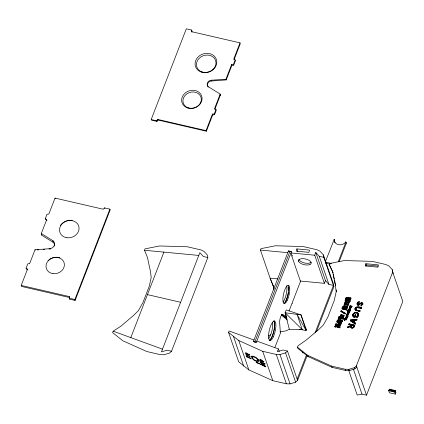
<?xml version="1.0" encoding="UTF-8"?>
<svg xmlns="http://www.w3.org/2000/svg" width="424" height="424" viewBox="0 0 424 424"><rect width="100%" height="100%" fill="white"/><g stroke="black" fill="none" stroke-linecap="round" stroke-linejoin="round"><path stroke-width="0.64" d="M54.134 246.174A4.335 3.731 -19 0 0 52.974 242.199L41.319 234.954L41.329 233.46M357.909 314.608L357.575 315.779L356.605 316.606L357.034 317.491L357.512 317.216M358.619 314.502L358.179 316.06L356.923 317.179L357.034 317.491M352.704 315.61C352.577 312.742 356.955 311.375 358.434 313.845M349.593 311.428A0.541 0.466 -19 0 0 349.487 311.258C347.622 310.22 348.851 312.599 349.042 311.115A1.389 1.198 -19 0 0 348.586 311.009C347.484 312.679 348.014 309.859 349.376 310.946M354.989 308.974L355.831 310.495C352.625 306.886 359.223 305.699 361.365 307.639L361.227 308.587L361.365 307.639M355.095 309.281C355.286 306.049 359.663 307.156 361.476 307.951M347.049 314.608C346.35 314.804 346.954 313.41 347.537 313.633A2.178 1.871 -19 0 1 348.024 313.744C348.841 314.147 347.924 315.361 347.214 314.815C347.616 313.023 347.076 314.295 347.325 315.127L347.214 314.815M252.879 355.996L252.911 356.573M347.627 315.922L347.203 316.283M347.871 312.064L349.291 312.393L349.249 311.507M351.491 326.454L351.75 327.476C352.853 328.16 353.749 326.825 353.87 325.849L351.793 325.081L351.311 326.528L351.644 327.169C352.747 327.847 353.643 326.517 353.759 325.537M346.8 318.053C345.337 319.823 344.929 315.451 345.973 318.625M362.186 303.833L361.937 304.501L361.052 304.951L361.2 305.921L361.709 305.81M349.97 308.391L350.431 308.179L350.197 307.803L350.081 308.704L350.542 308.248M296.901 248.909L296.403 251.172L308.948 252.365L309.451 250.102L296.901 248.909L297.759 251.411M298.586 261.242L298.962 259.546L300.34 261.184L303.033 262.546A6.487 2.92 12.5 0 0 309.303 263.145L311.205 262.218M365.827 263.702L365.329 265.965L377.874 267.157L378.378 264.894L365.827 263.702L366.262 264.952L366.007 266.081M349.588 308.301L349.27 308.794L349.27 307.798L349.933 307.437A2.178 1.871 -19 0 1 350.42 307.548L350.574 308.471L349.615 308.619C350.6 307.087 348.979 307.925 349.27 308.794M292.21 255.222L291.898 256.419L300.499 281.404L292.173 302.906M349.604 311.64L349.275 312.075L349.503 311.221A0.541 0.466 -19 0 0 349.376 310.946M358.64 314.322C357.331 309.25 349.339 314.661 354.04 317.417M342.788 307.904C343.843 311.773 343.737 302.921 342.719 308.693M362.886 304.639C363.22 300.372 359.531 304.183 357.957 304.262L357.782 303.224L359.292 302.333L359.255 301.665C356.807 301.294 356.059 305.593 358.725 305.423M359.255 301.665L359.361 301.978C357.93 301.766 356.128 304.061 357.718 304.962C359.642 306.049 360.294 302.672 361.958 303.261L362.218 304.501L361.481 305.206L361.052 304.951M337.997 326.538L338.813 323.565L339.333 323.687L339.274 324.418L340.371 324.673L340.414 323.968L341.044 324.397L340.525 324.281M339.613 326.04L339.571 326.734L339.613 326.04L338.564 325.796L338.405 326.305L337.886 326.226L338.813 323.565M338.596 326.358L338.564 325.796M349.991 310.31L349.8 310.13C351.088 308.02 347.007 311.364 349.302 308.879L349.233 309.356M339.189 321.583L339.322 320.544L338.988 320.062A1.675 1.442 -19 0 0 338.347 319.913L337.228 320.825L337.149 322.5M338.76 325.213L338.946 324.689L340.037 324.938L339.942 325.775L338.76 325.213L339.942 325.775M338.866 325.526L338.946 324.689M26.103 268.207L27.809 263.797L29.648 263.622L35.007 249.778L49.894 248.676A5.056 4.351 -19 0 0 54.32 245.379A5.056 4.351 -19 0 0 52.963 240.747L41.314 233.502L46.714 219.558L45.299 218.63L47.006 214.221L48.845 214.046L55.03 198.082L103.276 209.239L104.458 207.887L109.885 209.143L110.229 209.726L75.106 300.441L69.679 299.185L69.451 296.599L21.2 285.442L27.512 269.134L26.103 268.207L26.367 268.986L27.783 269.913L27.512 269.134M75.106 300.441L74.905 299.482L109.885 209.143M226.506 79.224L211.094 80.221A4.219 3.631 -19 0 0 207.4 82.972A4.219 3.631 -19 0 0 208.529 86.841L220.183 94.08L214.56 108.608L215.975 109.535L214.263 113.945L212.424 114.12L212.694 114.899L206.377 131.207L158.131 120.05L156.949 121.397L151.522 120.146L151.183 119.542L186.311 28.827L191.738 30.078L191.95 32.145M113.171 331.186L112.62 332.623L122.812 340.758L146.778 351.523L160.352 354.66L164.008 354.756L169.6 353.044L171.529 351.236L207.824 257.516L207.49 255.19L204.034 251.384L200.907 249.911L187.339 246.773L159.519 245.968L145.056 248.856L144.505 250.271L147.467 257.474L150.536 271.816L151.193 277.545L149.328 286.078L142.909 302.656L138.357 310.697L133.698 315.308L120.829 326.268L113.171 331.186L162.482 349.148M206.377 131.207L206.043 130.603L212.424 114.12M191.738 30.078L191.765 31.71L240.016 42.866L233.757 59.031L235.172 59.959L233.465 64.369L231.621 64.543L225.976 79.118L226.246 79.898L211.359 81.005A4.219 3.631 -19 0 0 207.824 83.406A4.219 3.631 -19 0 0 208.253 87.132M214.825 109.387L220.453 94.865L220.183 94.08L220.189 95.543M226.246 79.898L231.891 65.323L231.621 64.543M234.022 59.81L240.207 43.842L240.016 42.866M212.694 114.899L214.533 114.724L216.24 110.314L215.975 109.535M231.891 65.323L233.73 65.148L235.437 60.738L235.172 59.959M130.809 337.61L163.913 252.116M307.13 355.725L297.584 380.386L295.65 382.194L290.058 383.9L286.401 383.805L272.828 380.667L248.867 369.908L238.67 361.767L228.562 332.416L229.119 330.985L253.955 340.027M274.052 289.115L273.517 286.619L270.554 279.421L260.447 250.07L260.999 248.649L275.462 245.766L303.282 246.572L316.855 249.709L319.977 251.183L323.438 254.988L333.54 284.34L333.874 286.666L316.442 331.674M253.393 341.479L254.835 341.998L289.958 251.289L291.399 251.808M283.757 316.15L285.007 317.168L286.688 317.062M274.985 347.288L280.386 333.344L279.639 322.298A5.056 1.511 -77 0 1 280.656 316.839A5.056 1.511 -77 0 1 282.707 314.37L286.189 316.728M289.02 311.046L292.051 303.224L292.555 303.515M256.833 341.076L278.43 348.941L277.36 351.697L282.951 349.991L287.477 351.035L297.584 380.386M300.203 281.027L324.397 283.327L314.719 255.222L315.785 252.466L319.24 256.271L328.918 284.371L333.444 285.416L315.059 332.893M325.473 261.428L334.25 239.322A6.392 5.501 -19 0 0 338.431 244.674A6.392 5.501 -19 0 0 345.73 241.977L346.329 243.18L339.179 261.64M356.833 367.073L354.904 368.88L349.312 370.592L345.65 370.496L332.082 367.359L308.116 356.595L297.918 348.454L297.489 347.208L298.046 345.772L305.937 340.244L318.7 329.559L323.316 325.054L327.826 317.126L334.245 300.552L336.158 291.898L335.538 286.067L332.575 271.445L329.379 264.857L329.925 263.442L344.389 260.553L372.214 261.359L385.782 264.502L388.909 265.975L392.364 269.775L393.122 273.353M280.052 331.976L286.327 330.794L289.311 329.273L285.151 312.779L286.242 309.923L300.982 314.884L306.388 329.83L306.112 330.54L299.169 329.241M324.397 283.327L325.462 280.566L315.785 252.466M338.304 261.714L345.931 242.024M297.15 379.136L306.462 355.089M334.838 326.639L335.962 323.74L337.44 324.365L336.592 326.554L336.942 326.639L337.695 324.111L338.209 324.233L337.128 327.026L335.766 326.708L336.614 324.519L336.253 324.44L335.464 327.074L334.838 326.639L335.358 326.761M339.529 318.647L338.32 318.366L338.431 317.486L341.087 318.387L338.431 317.486M346.196 297.431L345.221 300.547L345.11 300.234L346.196 297.431L348.104 297.871L347.124 300.987M344.118 313.537L341.007 311.614L341.124 310.718L345.274 313.278L345.152 314.179M334.944 326.952L335.962 323.74M338.32 318.366L338.538 317.799M339.142 316.892L338.924 317.465L339.036 316.58L343.535 317.618L343.641 317.931L339.142 316.892L339.036 316.58M341.007 311.614L341.124 310.718M345.889 299.768L346.514 298.151L347.33 298.337L346.811 300.272L345.889 299.768L346.811 300.272M346.064 303.695L345.703 305.211L346.17 304.008L345.125 303.478L344.564 305.513L344.007 305.386L345.465 301.029L346.127 301.469L345.465 303.192L346.403 303.409L346.763 301.893L349.106 302.434L348.067 305.699M335.464 327.074L336.253 324.44M344.007 305.386L345.465 301.029M345.995 300.081L346.514 298.151M336.614 324.519L335.872 327.021L335.766 326.708M344.564 305.513L345.125 303.478M345.465 303.192L346.021 301.157M336.592 326.554L337.329 324.058M343.838 315.933L342.772 315.684L342.518 316.346L343.583 316.59L343.466 317.475L340.334 316.749L340.923 314.635L344.06 315.361L343.944 316.246L344.166 315.673L340.923 314.635M346.7 299.959L347.33 298.337M340.334 316.749L341.029 314.947M336.942 326.639L337.695 324.111M340.997 315.991L341.251 315.334L342.221 315.557L342.073 316.532L340.997 315.991L342.073 316.532M343.891 309.006L343.663 309.599L343.784 308.693L344.288 309.096L343.784 308.693M348.104 297.871L347.018 300.68L345.11 300.234M338.919 322.362L338.686 322.961L338.808 322.049L340.244 322.669L338.808 322.049M341.103 316.304L341.251 315.334M346.403 303.409L346.763 301.893M344.182 308.783L344.394 308.243L344.951 308.375L344.739 308.916L345.21 309.308L345.311 308.455L345.867 308.587L345.767 309.441L346.933 309.711L346.705 310.304L346.827 309.398L345.655 309.128M347.468 300.128L347.235 300.727L350.049 301.665L347.341 301.04L347.468 300.128L350.282 301.067L347.574 300.441M337.234 327.339L338.315 324.546L337.801 324.424M344.288 309.096L344.394 308.243M340.981 318.074L341.135 317.687L338.818 317.152M337.684 326.787L340.106 327.349L339.995 327.036L337.578 326.475L337.451 327.386L337.345 327.074L339.873 327.948M347.51 305.572L348.316 302.9L347.086 302.619L346.154 305.031L345.597 304.904M341.087 318.387L341.135 317.687M341.967 316.219L342.221 315.557M346.26 305.344L346.959 303.531M344.844 309.229L345.056 308.683L344.5 308.555M339.274 324.418L339.333 323.687M341.548 318.207L343.371 318.917L341.548 318.207L341.696 317.815L343.313 318.191L343.535 317.618M345.21 309.308L345.311 308.455M340.138 322.357L340.44 321.578L340.997 321.705L340.801 322.796L341.781 323.024L340.695 322.484L340.997 321.705M341.654 318.519L341.696 317.815M340.244 322.669L340.44 321.578M347.102 306.414L346.116 308.964L346.991 306.107L347.648 306.541L346.991 306.107M348.316 302.9L347.404 305.259L347.961 305.386L349.106 302.434M348.618 299.095L348.385 297.356L348.994 297.261C348.777 297.834 349.572 300.113 349.895 299.153L350.42 297.796L350.977 297.924L350.219 299.879L348.608 299.084M339.836 325.462L340.037 324.938M340.371 324.673L340.414 323.968M350.001 299.466L350.42 297.796M347.542 306.234L347.171 307.193L347.691 307.315L347.457 307.914L346.938 307.792L346.556 308.778L346.005 308.651M343.466 317.475L343.583 316.59M340.933 324.084L339.984 326.544L339.465 326.422M341.437 321.371L342.142 321.535L342.269 320.613L340.88 319.94M346.662 309.091L346.938 307.792M345.274 313.278L345.046 313.866L340.901 311.301M350.325 300.192L350.892 298.724M339.767 327.635L339.995 327.036M341.67 322.712L341.442 323.311L338.58 322.648M342.142 321.535L342.269 320.613M343.149 319.484L343.26 318.604M349.943 301.353L350.171 300.754M347.563 308.227L347.691 307.315M344.373 320.141L344.489 319.839L344.935 320.231L344.373 320.141L344.479 320.454L344.489 319.839M345.878 317.65L345.714 317.009L347.68 317.459L347.563 317.762L346.89 317.603L347.049 318.011M347.887 315.647C346.053 314.396 347.023 316.929 347.373 315.424A1.511 1.304 -19 0 0 346.89 315.313C346.116 315.822 346.625 316.023 346.085 316.055L348.046 316.511L348.162 316.214L347.51 316.06L347.616 316.373L347.903 316.066M347.293 312.933L347.283 313.548L347.293 312.933L348.502 313.06L348.343 312.599M347.616 312.106L347.606 312.716L347.616 312.106L349.047 312.435L348.857 312.891A0.7 0.604 -19 0 1 348.719 313.278L348.109 313.453M348.433 309.992L348.427 310.601L348.433 309.992L349.864 310.32L350.065 310.988L349.694 309.817M350.081 305.736C348.666 307.379 352.079 308.11 351.952 306.17L350.081 305.736L349.895 307.14M346.191 316.368L346.191 315.774M344.712 320.221L344.829 319.919M349.302 308.879L349.053 309.515L349.705 308.942L349.954 307.745M347.574 314.587C348.698 313.05 346.975 315.626 348.173 314.666M347.68 314.899L347.802 313.999M350.081 308.704L350.197 307.803M349.047 312.435L349.042 313.029M350.415 311.068L350.431 310.442L350.076 310.363L349.853 310.93L349.864 310.32M349.291 312.393L349.169 311.762M351.666 306.716C351.65 307.75 349.63 307.379 350.351 306.414L350.245 306.101C349.519 307.061 351.56 307.464 351.554 306.404L351.666 306.716L350.791 306.515M351.952 306.17L351.406 307.591M350.139 326.883L347.876 327.609L347.738 327.291L348.04 326.512L350.839 325.653L351.12 324.927L348.857 324.402L349.111 323.745L354.703 325.038C354.703 326.851 352.45 329.194 350.849 327.413M350.447 320.889L350.621 319.834L356.966 319.203L357.072 319.511L350.733 320.147L350.447 320.889L355.291 324.111L355.466 323.072L354.141 322.219L354.973 320.072L356.679 319.929L356.966 319.203M347.844 327.598L348.04 326.512M348.146 326.825L350.945 325.966L351.226 325.24L348.963 324.715L349.111 323.745M351.369 320.396L353.664 322.155L354.215 320.147L351.369 320.396L353.664 322.155M353.335 315.419L353.706 316.315L354.565 316.892L355.153 314.783L355.805 314.931L354.983 317.64M354.565 316.892L355.153 314.783M355.805 314.931L354.877 317.327L353.499 316.882L352.683 315.785M353.558 321.843L354.215 320.147M354.459 321.996L354.973 320.072M355.291 324.111L355.466 323.072M354.586 325.934L353.982 327.408M297.489 347.208L307.686 355.344L331.653 366.108L345.221 369.246L348.883 369.341L354.475 367.629L356.404 365.822L392.693 272.102L392.364 269.775M348.608 370.088L357.209 395.067L361.985 394.129L366.511 395.173L402.8 301.453L392.693 272.102M395.237 390.472L395.947 392.534L395.327 394.129L389.418 392.767L388.707 390.705L388.877 390.266L394.792 391.628L394.961 392.131L395.237 390.472L389.327 389.105L389.052 390.764L388.877 390.266M395.327 394.129L394.792 391.628M346.927 314.417L347.643 313.946A2.178 1.871 -19 0 1 348.131 314.057L348.348 314.205M349.159 309.451C348.82 310.294 351.136 308.349 350.102 310.209M347.033 318.313L346.715 318.657M353.563 314.703L353.754 314.322M358.285 316.373L358.693 315.324L358.534 314.009M337.79 320.936L337.69 322.086A0.578 0.498 -19 0 0 337.997 322.155L338.654 321.461L338.49 320.29A0.578 0.498 -19 0 0 338.182 320.221L337.531 320.915L337.584 321.774A0.578 0.498 -19 0 0 337.891 321.843L338.628 320.571A0.578 0.498 -19 0 0 338.294 320.533L337.981 320.708M349.27 311.741L348.873 311.974M358.116 303.176L357.798 303.944L358.063 304.575C359.812 305.328 361.221 301.072 362.886 303.462M246.768 356.913L245.316 352.704L249.635 354.644L249.816 355.158L246.445 353.648L246.906 354.983L249.943 356.346L250.118 356.854L247.081 355.487L247.542 356.822L250.907 358.333L251.088 358.852L246.768 356.913L247.425 355.89L246.392 352.879M349.71 309.759L350.054 309.631L349.8 310.13M342.942 307.586L343.652 307.294M338.914 322.118L338.564 322.51M347.919 311.2L347.987 311.773M345.82 319.929L344.495 319.071L344.606 318.504L345.115 319.092L344.606 318.504M151.183 119.542L156.61 120.792L157.792 119.446L206.043 130.603M349.567 309.96L348.798 309.923L349.106 308.688M258.598 359.69L258.168 359.955M350.595 308.868L350.86 308.317L350.526 307.861A2.178 1.871 -19 0 0 350.044 307.75L349.44 308.004L349.556 308.725M348.279 314.979L346.625 315.048L346.36 315.816M345.406 307.013C344.346 308.539 346.874 307.628 345.682 306.658C344.166 306.753 345.825 308.471 345.788 306.971M228.562 332.416L238.76 340.557L262.726 351.316L276.294 354.453L279.951 354.549L285.543 352.842L287.477 351.035M349.88 309.997L350.245 309.207L349.615 308.619M354.003 313.993L354.321 313.712M342.608 308.386L343.318 308.089L343.546 306.981M347.484 311.81C348.47 308.608 345.851 313.002 349.18 312.08M343.313 309.292L344.272 307.628L343.986 306.695A1.346 1.161 -19 0 0 343.435 306.568L342.253 307.776L342.38 309.292M340.785 321.392L339.746 322.065L339.635 321.752L340.679 321.079L342.036 321.222M339.417 321.625L339.306 321.318L340.504 320.565L340.615 320.873L339.417 321.625L339.746 322.065M356.711 316.919L357.882 315.7L357.845 314.237A2.221 1.913 -19 0 0 356.897 313.421M347.51 316.06L347.834 315.53L347.378 315.085M358.46 302.9L358.895 302.715M350.494 308.937L349.721 308.932M340.525 319.071L340.631 319.383L340.011 319.627L339.9 319.314L340.525 319.071L340.801 319.839M356.891 307.776C353.786 309.456 358.545 311.539 360.305 310.972M259.35 360.506L257.919 360.548M347.77 327.296L350.6 326.385L350.743 327.249M349.164 308.481L349.445 308.412M352.885 328.261L351.342 328.096L350.616 326.406M361.094 305.609L362.499 304.84L362.87 303.425M348.385 297.356L348.496 297.669L349.106 297.574M345.401 308.524L346.456 307.649L346.196 306.473A1.532 1.314 -19 0 0 345.698 306.356L344.643 307.23L344.903 308.407A1.532 1.314 -19 0 0 345.062 308.465M355.651 320.337L356.791 320.242L356.679 319.929M345.009 318.779L346.641 318.652L346.509 318.981L345.337 319.034L346.382 319.897M37.397 249.964L38.69 249.869M43.221 249.529L44.515 249.434M49.046 249.095L50.339 248.999L49.894 248.676M281.584 314.438L282.707 314.37M289.311 329.273L302.291 329.66L297.023 314.359L306.112 330.54L300.982 314.884L285.151 312.779L286.841 317.677M265.164 363.654L264.449 363.543A3.593 1.235 32.7 0 1 264.014 363.4M288.373 251.135L289.958 251.289M260.447 250.07L287.779 252.667M314.719 255.222L290.949 252.964L292.025 256.091M366.262 264.952L378.181 266.081M144.505 250.271L198.777 255.428M277.969 278.918L270.125 278.171L273.517 286.619M254.835 341.998L256.419 342.152M346.116 318.371L346.795 318.212L346.89 317.603M335.029 242.835A6.392 5.501 -19 0 1 334.647 240.477L334.048 239.274M346.329 243.18L345.73 241.977M319.24 256.271L323.766 257.315L333.874 286.666M325.235 262.043L331.489 263.49M325.632 263.198L330.01 264.21M207.824 257.516L203.297 256.472L199.842 252.667L161.417 351.904L167.008 350.192L171.529 351.236M350.526 298.109L351.083 298.236M346.307 297.743L348.21 298.183M349.895 299.153L349.159 298.697L348.994 297.261M345.576 301.342L346.127 301.469M346.869 302.206L349.212 302.747M345.353 302.879L346.297 303.096M361.121 308.274C355.704 305.073 352.879 310.771 360.199 310.659L359.95 311.296L355.725 310.183M350.187 306.049L352.058 306.478M357.803 307.792L360.66 308.455M343.901 305.073L344.458 305.201M350.738 307.633L350.028 307.368M347.797 307.628L347.171 307.193M349.858 309.244L349.98 309.557L349.922 309.271M356.664 310.824L357.358 310.983L357.246 310.67M358.439 311.232L359.52 311.481M349.053 309.515L349.244 309.833M345.417 308.767L345.973 308.9M344.739 308.916L345.104 309.001M348.539 310.304L349.97 310.633M350.187 310.675L350.537 310.755M348.316 310.289L349.747 310.622M349.954 310.675L350.309 310.755M343.551 309.287L346.599 309.992M348.056 311.497L347.68 311.322L347.744 310.58M347.5 312.403L349.153 312.748M347.176 313.235L348.523 313.442L348.454 312.912M355.264 315.096L355.911 315.244M345.825 317.316L347.298 317.661M343.689 316.903L342.518 316.346M346.551 317.809L345.92 317.862L346.122 318.339M340.223 316.436L343.361 317.163M339.502 317.597L340.663 317.862M338.209 318.053L343.043 319.171M342.375 320.926L341.235 320.565L340.695 319.526M340.546 321.89L341.103 322.017M349.217 324.058L354.809 325.351M352.885 325.621L353.87 325.849M339.258 323.093L340.403 323.358M338.919 323.878L339.439 324M339.168 324.106L340.26 324.36M336.068 324.053L337.44 324.365M336.365 324.752L336.72 324.832M338.67 326.109L339.719 326.353M336.481 326.241L336.836 326.326M147.457 294.616L180.629 302.286M69.679 299.185L69.647 297.558L21.401 286.401L21.2 285.442M69.478 298.231L74.905 299.482M389.158 389.545L395.067 390.912M389.327 390.048L395.242 391.41M388.707 390.705L394.617 392.073M349.53 300.012L348.846 299.63L348.512 298.782M348.608 311.916L348.353 311.661L348.692 311.322A1.389 1.198 -19 0 1 349.148 311.428M346.911 316.214L346.657 315.959L347.002 315.626A1.511 1.304 -19 0 1 347.33 315.684M354.459 316.58C352.768 316.14 353.16 313.696 354.596 313.166A2.221 1.913 -19 0 1 355.9 312.901L356.791 313.108A2.221 1.913 -19 0 1 357.692 313.882L357.951 314.55M361.783 303.436L362.234 303.822M345.337 319.034L346.276 319.585L346.154 319.908L344.389 318.758M341.235 311.031L345.38 313.585M355.572 323.385L354.141 322.219M263.421 365.308L264.035 365.854L263.76 365.965A0.874 0.302 32.7 0 1 263.32 365.769C262.403 365.043 264.703 366.431 262.991 364.873C264.878 365.811 261.931 363.988 263.066 365.202M46.979 220.337L45.564 219.409L45.299 218.63M350.335 320.576L355.185 323.798M281.769 314.804L283.259 315.811M281.52 314.809L285.007 317.168M35.007 249.778L35.452 250.107M286.958 318.763L282.93 315.472L283.359 316.723L287.387 320.014M261.014 359.992L260.251 359.223M285.151 312.779L302.291 329.66M325.462 280.566L328.918 284.371M340.615 320.873L340.26 320.184M339.306 321.318L339.635 321.752M252.508 357.119L251.941 356.134M104.458 207.887L104.802 208.47M55.03 198.082L55.374 198.66M348.878 312.991L348.963 313.204A0.7 0.604 -19 0 1 348.83 313.59M356.605 316.606L356.923 317.179M305.45 328.155L306.388 329.83M157.792 119.446L158.131 120.05M156.61 120.792L156.949 121.397M355.047 309.324L355.301 309.965M340.08 319.77L340.366 320.496M339.9 319.314L340.186 320.083M358.047 305.068L358.153 305.381M357.119 303.059L357.231 303.367M334.25 239.322L334.647 240.477M356.102 310.368L356.208 310.681M356.611 312.324L356.716 312.636M355.132 308.19L355.243 308.502M355.015 308.593L355.121 308.905M355.418 309.944L355.529 310.257M352.789 314.237L352.901 314.55M349.795 309.239L349.901 309.552M347.086 302.619L347.192 302.932M348.989 309.483L349.159 309.822M350.621 319.834L350.733 320.147M346.827 309.398L346.933 309.711M351.793 325.081L351.899 325.394M347.553 313.94L347.664 314.253M351.12 324.927L351.226 325.24M332.575 271.445L333.004 272.696L329.379 264.857M350.839 325.653L350.945 325.966M343.186 306.897L343.292 307.209M348.857 324.402L348.963 324.715M342.968 308.465L343.074 308.778M342.772 315.684L342.878 315.997M356.404 365.822L366.511 395.173M340.695 322.484L340.801 322.796M354.475 367.629L354.904 368.88M353.383 369.15L361.985 394.129M348.883 369.341L349.312 370.592M345.221 369.246L345.65 370.496M233.465 64.369L233.73 65.148M331.653 366.108L332.082 367.359M307.686 355.344L308.116 356.595M211.094 80.221L211.359 81.005M302.487 351.533L302.916 352.784M214.263 113.945L214.533 114.724M285.543 352.842L295.65 382.194M278.43 348.941L279.289 351.443M279.951 354.549L290.058 383.9M276.294 354.453L286.401 383.805M262.726 351.316L272.828 380.667M238.76 340.557L248.867 369.908M233.56 336.746L243.668 366.098M273.088 285.373L273.888 289.115M69.451 296.599L69.647 297.558M333.264 273.968L334.292 279.056M334.552 280.322L335.58 285.41M323.438 254.988L323.766 257.315M336.243 289.91L336.449 291.855M361.158 305.264L361.2 305.921M348.496 297.669L348.555 298.713M52.963 240.747L52.974 242.199M41.314 233.502L41.319 234.954M48.113 260.606A10.377 8.936 -19 0 1 59.853 257.771M60.335 225.573A11.029 9.492 -19 0 1 63.489 222.436M63.966 222.128A11.029 9.492 -19 0 1 66.027 221.111M66.568 220.915A11.029 9.492 -19 0 1 72.197 220.374M286.709 285.781A9.927 2.968 -77 0 1 283.068 302.116M273.803 320.926A10.377 3.106 -77 0 1 273.708 331.324A10.377 3.106 -77 0 1 269.187 340.44M288.85 287.143A11.029 3.302 -77 0 1 288.744 290.557M288.532 292.194A11.029 3.302 -77 0 1 287.387 297.213M287.218 297.749A11.029 3.302 -77 0 1 286.29 300.245M286.041 300.807A11.029 3.302 -77 0 1 285.257 302.317M272.42 322.627A9.344 2.793 -77 0 1 268.699 338.373M288.225 285.198A10.377 3.106 -77 0 1 287.838 294.786A10.377 3.106 -77 0 1 283.963 303.526M274.169 320.608A11.029 3.302 -77 0 1 274.047 330.741A11.029 3.302 -77 0 1 269.828 340.499M354.703 313.479A2.221 1.913 -19 0 1 355.127 313.315M268.344 335.988A24.491 21.078 -19 0 1 270.496 334.801M283.359 316.723A24.301 20.919 -19 0 1 281.875 315.154M263.94 363.675L263.707 363.999L262.705 363.713L260.712 362.112L259.88 361.916L261.974 363.755A3.593 1.235 32.7 0 0 263.792 364.566C268.975 365.44 254.236 356.701 263.071 361.497L263.887 361.683C257.644 356.764 259.027 361.211 263.94 363.675M336.847 321.35L337.191 322.314A1.675 1.442 -19 0 0 337.833 322.463C338.909 322.282 339.735 320.56 338.882 319.749A1.675 1.442 -19 0 0 338.241 319.601L337.435 320.041L336.847 321.35M341.988 308.047L342.274 308.979A1.346 1.161 -19 0 0 342.825 309.107L344.007 307.898L343.88 306.382A1.346 1.161 -19 0 0 343.329 306.255L342.592 306.695L341.988 308.047M344.463 307.156L344.797 308.094A1.532 1.314 -19 0 0 345.295 308.211L346.344 307.336L346.09 306.16A1.532 1.314 -19 0 0 345.592 306.043L344.919 306.329L344.463 307.156M345.74 317.671C346.498 318.996 347.076 316.739 345.74 317.671M257.713 362.886L258.815 363.596L257.713 362.886M252.222 357.024C252.587 359.308 255.561 361.078 257.781 360.888L257.94 360.718C257.58 358.428 254.596 356.653 252.375 356.849L252.222 357.024M251.257 356.425C251.761 359.446 255.741 361.762 258.693 361.529L258.905 361.312C258.396 358.291 254.421 355.969 251.474 356.208L251.257 356.425M256.668 362.043C255.985 361.884 257.135 362.573 256.456 362.26L256.631 362.764L256.022 361.979L256.668 362.043M257.548 362.658L257.183 362.674L257.299 363.061L256.891 362.366L257.548 362.658M288.452 250.939L253.324 341.654L256.34 342.348L291.468 251.633L288.452 250.939M264.597 366.103L264.258 366.182L264.587 365.467L265.875 366.914L264.597 366.103M264.777 365.689L264.629 366.013L265.228 366.283L264.777 365.689M259.218 363.527L259.096 363.871C258.412 362.902 260.686 363.75 260.712 364.592L259.218 363.527M258.619 363.474L257.914 363.008L258.619 363.474M310.055 264.465L308.926 264.841A6.487 2.92 12.5 0 1 302.656 264.242L301.183 263.622A6.487 2.92 12.5 0 1 299.662 259.207A6.487 2.92 12.5 0 1 308.534 260.05A6.487 2.92 12.5 0 1 310.055 264.465M262.435 364.497L261.921 364.645L262.832 365.536L261.799 364.677L261.454 364.926L261.104 363.903L261.518 364.534L262.435 364.497M66.902 237.747A9.927 8.544 -19 0 0 78.694 225.997A9.927 8.544 -19 0 0 62.254 223.697A9.927 8.544 -19 0 0 66.902 237.747M52.947 273.623A9.344 8.04 -19 0 0 64.056 262.578A9.344 8.04 -19 0 0 48.58 260.4A9.344 8.04 -19 0 0 52.947 273.623M273.316 336.905A9.927 2.968 -77 0 0 274.726 321.217A9.927 2.968 -77 0 0 268.673 334.239A9.927 2.968 -77 0 0 273.316 336.905M287.339 300.16A9.344 2.793 -77 0 0 288.67 285.394A9.344 2.793 -77 0 0 282.972 297.648A9.344 2.793 -77 0 0 287.339 300.16M201.363 72.08A11.029 9.492 -19 0 0 216.775 61.231A11.029 9.492 -19 0 0 199.688 55.613A11.029 9.492 -19 0 0 201.363 72.08M202.089 71.953A9.927 8.544 -19 0 0 215.964 62.185A9.927 8.544 -19 0 0 200.584 57.129A9.927 8.544 -19 0 0 202.089 71.953M187.551 107.935A10.377 8.936 -19 0 0 202.052 97.711A10.377 8.936 -19 0 0 185.961 92.432A10.377 8.936 -19 0 0 187.551 107.935M188.251 107.855A9.344 8.04 -19 0 0 201.299 98.654A9.344 8.04 -19 0 0 186.82 93.905A9.344 8.04 -19 0 0 188.251 107.855"/></g></svg>
